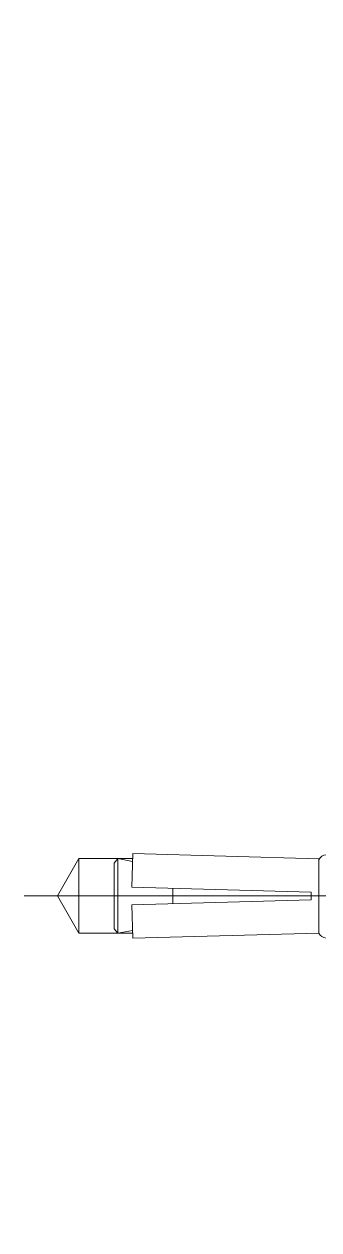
# Model space of a CAD drawing. Header units: millimetres. Extents: x 4688743 to 4806056, y -3017657 to -2960297.
# Drawn here: x 4752526.7 to 4752557.7, y -2967817.7 to -2967691.1 of the extents above; entities that cross this region are included whole.
import ezdxf

# ---------------------------------------------------------------- set-up
doc = ezdxf.new("R2010")
doc.units = ezdxf.units.MM
doc.header["$MEASUREMENT"] = 0
doc.linetypes.add('LÍNEAS_OCULTAS2', pattern=[0.1875, 0.125, -0.0625])
for name, color, linetype, lineweight in [('B-SECTIONS$0$_FAVETON-Autotaladrante N12 Filete 5.5 mm', 8, 'Continuous', 5), ('B-SECTIONS$0$_FAVETON-Pieza', 7, 'Continuous', 5), ('CLAYTONE-Pieza', 7, 'Continuous', 9), ('NEI-G-BRACKET-IN PLAN', 115, 'Continuous', 5), ('NEI-G-RCC FASTENER', 253, 'Continuous', 5), ('TAPPING SCREW', 251, 'Continuous', 5)]:
    doc.layers.add(name, color=color, linetype=linetype, lineweight=lineweight)

# ---------------------------------------------------------------- blocks, each defined once
blk = doc.blocks.new('Autotaladrante N12 Filete 5.5 mm')
at = {"color": 250}
blk.add_lwpolyline([(0.4, -6), (0.1, -6, -0.4142135623730951), (0, -5.9), (0, 5.9, -0.4142135623730951), (0.1, 6), (0.4, 6, -0.4142135623730951), (0.5, 5.9), (0.5, -5.9, -0.4142135623730951)], format="xyb", close=True, dxfattribs=at)
at = {"layer": 'TAPPING SCREW'}
for p, q in [((1.619689673185348, -6.80153607391e-05), (2.078185673337428, 2.692314984626134)), ((11.24567067297175, 2.692314984626134), (11.47711567301303, 2.291923984652384)), ((14.91217367304489, 2.692314984626134), (15.14361967286095, 2.291923984652384)), ((17.66217367304489, -2.692451015347614), (18.5789216728881, 2.692314984626134)), ((0, 2.291923984535969), (1.846740673296151, 2.291923984652384)), ((2.309875673148779, 2.291923984652384), (3.67999267298728, 2.291923984652384)), ((4.143372673075647, 2.291923984652384), (5.513489672914146, 2.291923984652384)), ((5.976869673002511, 2.291923984652384), (7.346986672841012, 2.291923984652384)), ((7.810366672929376, 2.291923984652384), (9.180483672767876, 2.291923984652384)), ((9.64386367285624, 2.291923984652384), (11.01398067269474, 2.291923984652384)), ((10.56036767270416, -2.292060015373863), (11.47711567301303, 2.291923984652384)), ((11.47711567301303, 2.291923984652384), (12.84747667284682, 2.291923984652384)), ((13.31036767270416, 2.291923984652384), (14.68072867300361, 2.291923984652384)), ((14.22711567301303, -2.292060015373863), (15.14361967286095, 2.291923984652384)), ((14.55444400012493, 2.291923984535969), (20.70214900001884, 2.291923984535969)), ((15.14361967286095, 2.291923984652384), (16.51398067269474, 2.291923984652384)), ((16.97711567301302, 2.291923984652384), (18.34723267285153, 2.291923984652384)), ((20.70214900001884, 2.291923984535969), (22.80200200015679, -6.80154771544e-05)), ((-3.936293014617362, 1.252029540308284), (-2.746724937403298, 0.2499999999417923)), ((-2.746724937403298, 0.2499999999417923), (-2.746724937403298, -0.2500000000582077)), ((-3.936293014617362, -1.252029540424699), (-2.746724937403298, -0.2500000000582077)), ((19.9539216728881, -6.80153607391e-05), (22.80200200015679, -6.80154771544e-05)), ((20.70214900001884, -2.292060015490278), (22.80200200015679, -6.80154771544e-05)), ((0, -2.292060015490278), (2.763489672914146, -2.292060015490278)), ((2.995179673191158, -2.692451015347614), (3.226624673232436, -2.292060015373863)), ((4.828676673118026, -2.692451015347614), (5.0601216731593, -2.292060015373863)), ((6.66217367304489, -2.692451015347614), (6.893618673086166, -2.292060015373863)), ((8.495670672971755, -2.692451015347614), (8.727115673013031, -2.292060015373863)), ((10.3289216728881, -2.692451015347614), (10.56036767270416, -2.292060015373863)), ((10.56036767270416, -2.292060015373863), (11.93072867300361, -2.292060015373863)), ((12.39386367285624, -2.292060015373863), (13.76398067269474, -2.292060015373863)), ((13.63769599981606, -2.292060015490278), (20.70214900001884, -2.292060015490278)), ((13.99542567273602, -2.692451015347614), (14.22711567301303, -2.292060015373863)), ((14.22711567301303, -2.292060015373863), (15.59723267285153, -2.292060015373863)), ((16.06036767270416, -2.292060015373863), (17.43072867300361, -2.292060015373863)), ((17.89386367285624, -2.292060015373863), (19.26398067269474, -2.292060015373863))]:
    blk.add_line(p, q, dxfattribs=at)
for points in [[(-0.75, 5.000000000058205), (-2.468786036887863, 5.000000000058205)], [(0, 4.250000155007002), (0, -4.250000155007002)], [(4.596986672841012, -2.292060015373863), (3.226624673232436, -2.292060015373863), (4.143372673075647, 2.291923984652384), (3.911682673264293, 2.692314984626134), (2.995179673191158, -2.692451015347614), (2.763489672914146, -2.292060015373863), (3.680237673223018, 2.291923984652384), (3.911682673264293, 2.692314984626134)], [(6.430482672993093, -2.292060015373863), (5.0601216731593, -2.292060015373863), (5.976869673002511, 2.291923984652384), (5.745179673191159, 2.692314984626134), (4.828676673118026, -2.692451015347614), (4.596986672841012, -2.292060015373863), (5.513734673149881, 2.291923984652384), (5.745179673191159, 2.692314984626134)], [(8.263979672919957, -2.292060015373863), (6.893618673086166, -2.292060015373863), (7.810366672929376, 2.291923984652384), (7.578676673118025, 2.692314984626134), (6.66217367304489, -2.692451015347614), (6.430483672767878, -2.292060015373863), (7.347231673076748, 2.291923984652384), (7.578676673118025, 2.692314984626134)], [(10.09747667284682, -2.292060015373863), (8.727115673013031, -2.292060015373863), (9.64386367285624, 2.291923984652384), (9.41217367304489, 2.692314984626134), (8.495670672971755, -2.692451015347614), (8.263980672694743, -2.292060015373863), (9.180728673003612, 2.291923984652384), (9.41217367304489, 2.692314984626134)], [(13.0789216728881, 2.692314984626134), (13.31036767270416, 2.291923984652384), (12.39386367285624, -2.292060015373863), (12.16217367304489, -2.692451015347614), (11.93072867300361, -2.292060015373863), (12.84747667284682, 2.291923984652384), (13.0789216728881, 2.692314984626134), (12.16217367304489, -2.692451015347614)], [(15.8289216728881, -2.692451015347614), (16.06036767270416, -2.292060015373863), (16.97711567301302, 2.291923984652384), (16.74542567273602, 2.692314984626134), (15.8289216728881, -2.692451015347614), (15.59723267285153, -2.292060015373863), (16.51398067269474, 2.291923984652384), (16.74542567273602, 2.692314984626134)], [(19.9539216728881, -6.80153607391e-05), (19.72247667284682, -0.4014350153738633), (19.26398067269474, -2.292060015373863), (19.49567067297175, -2.692451015347614), (19.9539216728881, -6.80153607391e-05), (20.18536767270416, -0.4014350153738633), (19.72711567301303, -2.292060015373863), (19.49567067297175, -2.692451015347614)], [(-0.75, -5.000000000058205), (-2.468786036887863, -5.000000000058205)]]:
    blk.add_lwpolyline(points, dxfattribs=at)
for points in [[(2.309875673148779, 2.291923984652384), (1.85137967346236, 0.4012989846523852), (1.619689673185348, -6.80153607391e-05), (1.388244673144072, 0.4012989846523852), (1.846740673296151, 2.291923984652384), (2.078185673337428, 2.692314984626134)], [(10.3289216728881, -2.692451015347614), (10.09747667284682, -2.292060015373863), (11.01398067269474, 2.291923984652384), (11.24567067297175, 2.692314984626134)], [(13.76398067269474, -2.292060015373863), (14.68072867300361, 2.291923984652384), (14.91217367304489, 2.692314984626134), (13.99542567273602, -2.692451015347614)], [(17.89386367285624, -2.292060015373863), (17.66217367304489, -2.692451015347614), (17.43072867300361, -2.292060015373863), (18.34723267285153, 2.291923984652384), (18.5789216728881, 2.692314984626134), (18.81036767270416, 2.291923984652384)]]:
    blk.add_lwpolyline(points, close=True, dxfattribs=at)
for centre, radius, start, end in [((9.023636459546438, 1.74623e-10), 12.99999999997761, 159.516938112828, 174.5435306629525), ((-2.46258787001828, 4.243801831908056), 0.756223569314118, 90.469613473679, 163.2548443297467), ((-0.7561981668695807, 4.243801831908056), 0.756223569314118, 0.4696135470522529, 89.53038652632057), ((22.74389699986205, 2.054619984526651), 2.055444, 173.3775490016879, 271.6224339928452), ((9.023636459546438, 1.74623e-10), 12.99999999997761, 185.4564693403973, 200.4830618965218), ((-2.46258787001828, -4.243801831908056), 0.756223569314118, 196.7451556702532, 269.5303865263205), ((-0.7561981668695807, -4.243801831908056), 0.756223569314118, 270.469613473679, 359.5303864529478)]:
    blk.add_arc(centre, radius, start, end, dxfattribs=at)
blk = doc.blocks.new('Fischer')
at = {"layer": 'NEI-G-RCC FASTENER', "linetype": 'Continuous'}
for p, q in [((-7.999999999941792, 6.799999999959255), (-7.391472625691677, 7.854000091509078)), ((-2.208527183509431, 7.854000091509078), (-7.391472625691677, 7.854000091509078)), ((-1.599999999976715, 6.799999999959255), (-2.208527183509431, 7.854000091509078)), ((-1.599999999976715, 8.399999999950522), (-1.599999999976715, 0)), ((-1.599999999976715, 8.399999999950522), (0, 8.399999999950522)), ((0, 8.399999999950522), (0, -8.399999999950522)), ((-7.999999999941792, 6.799999999959255), (-7.999999999941792, 0)), ((-9.599999999947613, 3.1000001525681), (-8.819999694766011, 3.940000152564607)), ((-8.819999694766011, 3.940000152564607), (-7.999999999941792, 3.940000152564607)), ((-8.819999694766011, -4.059999847391737), (-8.819999694766011, 3.940000152564607)), ((-2.208527183509431, 3.927000045761813), (-7.391472625691677, 3.927000045761813)), ((91.52437581052072, 3.940000152564607), (0, 3.940000152564607)), ((9.599999999947613, 3.940000152564607), (9.599999999947613, -4.059999847391737)), ((77.52437581057893, -4.059999847391737), (77.52437581057893, 3.940000152564607)), ((78.72437581059056, -4.059999847391737), (78.72437581059056, 3.940000152564607)), ((91.52437581052072, 3.940000152564607), (91.52437581052072, -4.059999847391737)), ((112.6704645102727, 4.44832801815937), (93.12437581049744, 3.894208908066502)), ((93.12437581049744, 3.920000076279393), (93.12437581049744, 3.462611770606598)), ((112.6704645102727, 4.44832801815937), (112.7933099692745, 0.9304723739624025)), ((112.6889154380187, 3.920000076279393), (118.3393548910971, 3.920000076279393)), ((114.2513299887941, 3.920000076279393), (112.6994440024718, 3.618344116184743)), ((114.2513299887941, -3.920000076279393), (114.2513299887941, 3.920000076279393)), ((114.6513299887883, 3.440000152564607), (114.2513299887941, 3.920000076279393)), ((118.3393548910971, -3.920000076279393), (118.3393548910971, 3.920000076279393)), ((118.3393548910971, 3.920000076279393), (120.6025690024253, 0)), ((-11.99999999994179, 3.1000001525681), (-12.39999999993597, 2.700000152573918)), ((-12.39999999993597, 2.700000152573918), (-12.39999999993597, -2.819999847415599)), ((-11.99999999994179, 3.1000001525681), (-9.599999999947613, 3.1000001525681)), ((-11.99999999994179, -3.219999847409781), (-11.99999999994179, 3.1000001525681)), ((-9.599999999947613, 3.1000001525681), (-9.599999999947613, -3.219999847409781)), ((93.12437581049744, -3.462611770606598), (93.12437581049744, 3.462611770606598)), ((114.6513299887883, -3.440000152564607), (114.6513299887883, 3.440000152564607)), ((-7.999999999970896, -6.799999999959255), (-7.999999999941792, 0)), ((-1.60000000000582, -8.399999999950522), (-1.599999999976715, 0)), ((112.7933099692745, 0.9304723739624025), (93.9243758104858, 0.3999999999941792)), ((93.9243758104858, 0.3999999999941792), (93.9243758104858, -0.3999999999941792)), ((108.4894342368643, 0.7801776409178274), (108.4894342368643, -0.7801776409178274)), ((120.6025690024253, 0), (118.3393548910971, -3.920000076279393)), ((112.7933099692745, -0.9304723739624025), (93.9243758104858, -0.3999999999941792)), ((112.6704645102727, -4.44832801815937), (112.7933099692745, -0.9304723739624025)), ((-11.99999999994179, -3.219999847409781), (-12.39999999993597, -2.819999847415599)), ((-9.599999999947613, -3.219999847409781), (-11.99999999994179, -3.219999847409781)), ((-9.599999999947613, -3.219999847409781), (-8.819999694766011, -4.059999847391737)), ((93.12437581049744, -3.920000076279393), (93.12437581049744, -3.462611770606598)), ((112.6994440024718, -3.618344116184743), (114.2513299887941, -3.920000076279393)), ((114.6513299887883, -3.440000152564607), (114.2513299887941, -3.920000076279393)), ((-8.819999694766011, -4.059999847391737), (-7.999999999970896, -4.059999847391737)), ((-2.208527183509431, -3.927000045761813), (-7.391472625691677, -3.927000045761813)), ((91.52437581052072, -4.059999847391737), (0, -4.059999847391737)), ((112.6704645102727, -4.44832801815937), (93.12437581049744, -3.894208908066502)), ((112.6889154380187, -3.920000076279393), (118.3393548910971, -3.920000076279393)), ((-7.999999999970896, -6.799999999959255), (-7.391472625691677, -7.854000091509078)), ((-1.60000000000582, -6.799999999959255), (-2.208527183509431, -7.854000091509078)), ((-2.208527183509431, -7.854000091509078), (-7.391472625691677, -7.854000091509078)), ((-1.60000000000582, -8.399999999950522), (0, -8.399999999950522))]:
    blk.add_line(p, q, dxfattribs=at)
at = {"layer": 'NEI-G-RCC FASTENER'}
for p, q in [((9.599999999947613, 3.290800094589938), (0, 3.290800094589938)), ((-13.33468846569303, -0.0044496406408143), (124.1009357786097, -0.0044496406408143)), ((9.599999999947613, -3.410800170880975), (0, -3.410800170880975))]:
    blk.add_line(p, q, dxfattribs=at)
at = {"layer": 'NEI-G-RCC FASTENER', "linetype": 'Continuous'}
for centre, radius, start, end in [((-4.527979660022538, 5.890499877903494), 3.472020339946872, 145.5615405233899, 214.4384694938077), ((-5.072020339925074, 5.890499877903494), 3.472020339946872, 325.5615355159505, 34.43847450287798), ((4.975290679896716, 0), 12.97529144280028, 162.383039695769, 197.6169686149635), ((-14.57529144280124, 0), 12.97529144280028, 342.383034686787, 17.61697533117684), ((92.28053425776308, 3.368965911853591), 0.9475532531686572, 27.05796333044933, 142.9407422977843), ((-4.527979660022538, -5.890499877903494), 3.472020339946872, 145.5615405233899, 214.4384694938077), ((-5.072020339925074, -5.890499877903494), 3.472020339946872, 325.5615355159505, 34.43847450287798), ((92.28053425776308, -3.488965988144627), 0.9475532531686572, 217.0592506435368, 332.9420330272125)]:
    blk.add_arc(centre, radius, start, end, dxfattribs=at)
blk = doc.blocks.new('bracket@ rcc')
h = blk.add_hatch()
h.set_pattern_fill('ANSI31', color=8, scale=0.75, style=0)
h.set_pattern_definition([(45, (22.2538147293526, 3.634956287220134), (-1.683798022700464, 1.683798022700464), [])])
h.paths.add_polyline_path([(-14.77744539687409, -6.365043712779865), (-24.77744539687411, -6.365043712779865), (-24.77744539687411, -10.36504371277986), (-14.77744539687409, -10.36504371277986)])
h = blk.add_hatch()
h.set_pattern_fill('ANSI31', color=8, scale=0.75, style=0)
h.set_pattern_definition([(45, (230.708298155645, -31.36504371277986), (-1.683798022700464, 1.683798022700464), [])])
h.paths.add_polyline_path([(50.22255460312589, -6.365043712779865), (35.22255460312589, -6.365043712779865), (35.22255460312589, -10.36504371277986), (46.22255460312589, -10.36504371277986), (46.22255460312589, -40.86541946672421), (46.22464467902449, -40.86542034040774), (46.22380880602834, -42.86504371277986), (50.22255460312589, -42.86504371277986)])
h = blk.add_hatch()
h.set_pattern_fill('ANSI31', color=8, scale=0.75, style=0)
h.set_pattern_definition([(45, (22.2538147293526, 1.134956287220133), (-1.683798022700464, 1.683798022700464), [])])
h.paths.add_polyline_path([(46.22255460312589, -56.36504371277986), (50.22255460312589, -56.36504371277986), (50.22255460312589, -48.86504371277986), (46.22255460312589, -48.86504371277986)])
for p, q in [((-14.77744539687409, -6.365043712779865), (-14.77744539687409, -10.36504371277986)), ((35.22255460312589, -6.365043712779865), (35.22255460312589, -10.36504371277986)), ((46.22255460312589, -42.86504371277986), (50.22255460312589, -42.86504371277986)), ((46.22255460312589, -48.86504371277986), (50.22255460312589, -48.86504371277986))]:
    blk.add_line(p, q)
blk.add_lwpolyline([(-24.77744539687411, -6.365043712779865), (50.22255460312589, -6.365043712779865), (50.22255460312589, -56.36504371277986), (46.22255460312589, -56.36504371277986), (46.22255460312589, -10.36504371277986), (-24.77744539687411, -10.36504371277986), (-24.77744539687411, -6.365043712779865)])
at = {"layer": 'CLAYTONE-Pieza'}
blk.add_blockref('Autotaladrante N12 Filete 5.5 mm', (45.72255460312589, -45.86504371277986), dxfattribs=at)
at = {"layer": 'NEI-G-RCC FASTENER', "extrusion": (0, 0, -1), "zscale": -1, "rotation": 90}
blk.add_blockref('Fischer', (-10.28255445054674, -10.36504371277986), dxfattribs=at)
blk = doc.blocks.new('B-SECTIONS$0$Autotaladrante N12 Filete 5.5 mm')
at = {"layer": 'B-SECTIONS$0$_FAVETON-Autotaladrante N12 Filete 5.5 mm'}
for p, q in [((-4.984374999999086, -3.870116999999027), (-4.984374999999086, 3.870117000000846)), ((-4.411376000000018, 2.580078000000411), (-1.031249999997271, 2.580078000000411)), ((0, 2.291992000000845), (1.143554999998741, 2.291992000000845)), ((0.9165040000025328, 9.095e-13), (1.375000000002728, 2.692383000000517)), ((1.606690000002341, 2.291992000000845), (2.976807000002736, 2.291992000000845)), ((3.439941999999973, 2.291992000000845), (4.810059000000363, 2.291992000000845)), ((4.356446000002506, -2.291991999999027), (5.273193999997601, 2.291992000000845)), ((5.041748999999982, 2.692383000000517), (5.273193999997601, 2.291992000000845)), ((5.273193999997601, 2.291992000000845), (6.643555000003289, 2.291992000000845)), ((7.106446000001596, 2.291992000000845), (8.476807000000917, 2.291992000000845)), ((8.023194000003059, -2.291991999999027), (8.939697999999225, 2.291992000000845)), ((8.708251999998538, 2.692383000000517), (8.939697999999225, 2.291992000000845)), ((8.939697999999225, 2.291992000000845), (10.31005899999854, 2.291992000000845)), ((10.77319400000215, 2.291992000000845), (12.14331100000254, 2.291992000000845)), ((11.45825199999672, -2.692383000000517), (12.37499999999909, 2.692383000000517)), ((12.60644599999978, 2.291992000000845), (19.67089899999791, 2.291992000000845)), ((19.67089899999791, 2.291992000000845), (21.77075200000218, 9.095e-13)), ((13.9814460000025, -0.4013669999994818), (21.77075200000218, 9.095e-13)), ((19.67089899999791, -2.291991999999027), (21.77075200000218, 9.095e-13)), ((-4.411376000000018, -2.580078000000411), (-1.031249999997271, -2.580078000000411)), ((0, -2.291991999999027), (2.060059000001273, -2.291991999999027)), ((2.291749000000891, -2.692383000000517), (2.523193999998509, -2.291991999999027)), ((4.125000000001818, -2.692383000000517), (4.356446000002506, -2.291991999999027)), ((4.356446000002506, -2.291991999999027), (5.726807000001826, -2.291991999999027)), ((6.189941999999063, -2.291991999999027), (7.560058999999455, -2.291991999999027)), ((7.791504000003442, -2.692383000000517), (8.023194000003059, -2.291991999999027)), ((8.023194000003059, -2.291991999999027), (9.393311000003443, -2.291991999999027)), ((9.856446000000687, -2.291991999999027), (11.226807, -2.291991999999027)), ((11.68994199999633, -2.291991999999027), (13.06005899999673, -2.291991999999027)), ((13.52319400000124, -2.291991999999027), (19.67089899999791, -2.291991999999027)), ((-1.031249999997271, -5.160155999999457), (-4.411376000000018, -5.160155999999457))]:
    blk.add_line(p, q, dxfattribs=at)
for points in [[(-1.031249999997271, 5.160155999999457), (-4.411376000000018, 5.160155999999457)], [(3.893554999997832, -2.291991999999027), (2.523193999998509, -2.291991999999027), (3.439941999999973, 2.291992000000845), (3.208252000000356, 2.692383000000517), (2.291749000000891, -2.692383000000517), (2.060059000001273, -2.291991999999027), (2.976807000002736, 2.291992000000845), (3.208252000000356, 2.692383000000517)], [(6.875000000000909, 2.692383000000517), (7.106446000001596, 2.291992000000845), (6.189941999999063, -2.291991999999027), (5.958251999999447, -2.692383000000517), (5.726807000001826, -2.291991999999027), (6.643555000003289, 2.291992000000845), (6.875000000000909, 2.692383000000517), (5.958251999999447, -2.692383000000517)], [(9.625, -2.692383000000517), (9.856446000000687, -2.291991999999027), (10.77319400000215, 2.291992000000845), (10.54150400000253, 2.692383000000517), (9.625, -2.692383000000517), (9.393311000003443, -2.291991999999027), (10.31005899999854, 2.291992000000845), (10.54150400000253, 2.692383000000517)], [(13.75000000000182, 9.095e-13), (13.51855499999783, -0.4013669999994818), (13.06005899999673, -2.291991999999027), (13.29174899999725, -2.692383000000517), (13.75000000000182, 9.095e-13), (13.9814460000025, -0.4013669999994818), (13.52319400000124, -2.291991999999027), (13.29174899999725, -2.692383000000517)]]:
    blk.add_lwpolyline(points, dxfattribs=at)
for points in [[(0, -5.729491999999482), (0, 5.729491999999482), (-1.031249999997271, 5.729491999999482), (-1.031249999997271, -5.729491999999482)], [(1.606690000002341, 2.291992000000845), (1.148194000002149, 0.4013669999994818), (0.9165040000025328, 9.095e-13), (0.6850589999985461, 0.4013669999994818), (1.143554999998741, 2.291992000000845), (1.375000000002728, 2.692383000000517)], [(4.125000000001818, -2.692383000000517), (3.893554999997832, -2.291991999999027), (4.810059000000363, 2.291992000000845), (5.041748999999982, 2.692383000000517)], [(7.560058999999455, -2.291991999999027), (8.476807000000917, 2.291992000000845), (8.708251999998538, 2.692383000000517), (7.791504000003442, -2.692383000000517)], [(11.68994199999633, -2.291991999999027), (11.45825199999672, -2.692383000000517), (11.226807, -2.291991999999027), (12.14331100000254, 2.291992000000845), (12.37499999999909, 2.692383000000517), (12.60644599999978, 2.291992000000845)]]:
    blk.add_lwpolyline(points, close=True, dxfattribs=at)
for centre, radius, start, end in [((-3.24560499999643, 3.870117000000846), 1.738801999999999, 132.1065000000292, 227.8934999999707), ((1.111328999996658, 9.095e-13), 6.095832999999998, 154.9603400000064, 205.0396599999936), ((21.7126470000012, -2.054688000000167), 2.055444, 88.37756600001387, 186.6224509999925), ((-3.24560499999643, -3.870116999999027), 1.738801999999999, 132.1065000000292, 227.8934999999707)]:
    blk.add_arc(centre, radius, start, end, dxfattribs=at)
blk = doc.blocks.new('rcc diff lvl')
at = {"linetype": 'LÍNEAS_OCULTAS2', "ltscale": 10}
for p, q in [((15.55536067299545, 39.50006801536074), (15.55536067299545, 35.50006801536074)), ((65.55536067299545, 39.50006801536074), (65.55536067299545, 35.50006801536074)), ((4.555360672995448, 3.000068015360735), (0.5553606729954482, 3.000068015360735)), ((4.555360672995448, -2.999931984639263), (0.5553606729954482, -2.999931984639263))]:
    blk.add_line(p, q, dxfattribs=at)
blk.add_lwpolyline([(75.55536067299545, 39.50006801536074), (0.5553606729954482, 39.50006801536074), (0.5553606729954482, -10.49993198463926), (4.555360672995448, -10.49993198463926), (4.555360672995448, 35.50006801536074), (75.55536067299545, 35.50006801536074), (75.55536067299545, 39.50006801536074)], dxfattribs=at)
at = {"layer": 'B-SECTIONS$0$_FAVETON-Pieza', "extrusion": (0, 0, -1), "xscale": 0.8726777181651566, "yscale": 0.8726777181651566, "zscale": -0.8726777173244235, "rotation": 0.0239505062693356}
blk.add_blockref('B-SECTIONS$0$Autotaladrante N12 Filete 5.5 mm', (-4.555360672995448, 6.80153607355e-05), dxfattribs=at)
at = {"layer": 'NEI-G-RCC FASTENER', "extrusion": (0, 0, -1), "zscale": -1, "rotation": 90}
blk.add_blockref('Fischer', (-40.61536052040904, 35.50006801536072), dxfattribs=at)

msp = doc.modelspace()

# ---------------------------------------------------------------- linework, layer by layer
at = {"layer": 'NEI-G-RCC FASTENER', "linetype": 'Continuous'}
for p, q in [((4752538.16266345, -2967778.188918028, 303.0646663715314), (4752538.039817992, -2967781.706773672, 303.0646663715314)), ((4752538.16266345, -2967778.188918028, 303.0646663715314), (4752557.70875215, -2967778.743037137, 303.0646663715314)), ((4752532.493773067, -2967778.717245969, 303.0646663715314), (4752530.230558957, -2967782.637246046, 303.0646663715314)), ((4752538.144212523, -2967778.717245969, 303.0646663715314), (4752532.493773067, -2967778.717245969, 303.0646663715314)), ((4752532.493773067, -2967786.557246122, 303.0646663715314), (4752532.493773067, -2967778.717245969, 303.0646663715314)), ((4752536.181797972, -2967779.197245892, 303.0646663715314), (4752536.581797971, -2967778.717245969, 303.0646663715314)), ((4752536.181797972, -2967786.077246197, 303.0646663715314), (4752536.181797972, -2967779.197245892, 303.0646663715314)), ((4752536.581797971, -2967786.557246122, 303.0646663715314), (4752536.581797971, -2967778.717245969, 303.0646663715314)), ((4752536.581797971, -2967778.717245969, 303.0646663715314), (4752538.133683958, -2967779.018901931, 303.0646663715314)), ((4752557.70875215, -2967786.557246122, 303.0646663715314), (4752557.70875215, -2967778.717245969, 303.0646663715314)), ((4752538.039817992, -2967781.706773672, 303.0646663715314), (4752556.90875215, -2967782.237246046, 303.0646663715314)), ((4752542.343693724, -2967781.857068405, 303.0646663715314), (4752542.343693724, -2967783.417423686, 303.0646663715314)), ((4752556.90875215, -2967782.237246046, 303.0646663715314), (4752556.90875215, -2967783.037246045, 303.0646663715314)), ((4752530.230558957, -2967782.637246046, 303.0646663715314), (4752532.493773067, -2967786.557246122, 303.0646663715314)), ((4752538.039817992, -2967783.56771842, 303.0646663715314), (4752556.90875215, -2967783.037246045, 303.0646663715314)), ((4752538.16266345, -2967787.085574064, 303.0646663715314), (4752538.039817992, -2967783.56771842, 303.0646663715314)), ((4752536.181797972, -2967786.077246197, 303.0646663715314), (4752536.581797971, -2967786.557246122, 303.0646663715314)), ((4752538.133683958, -2967786.255590161, 303.0646663715314), (4752536.581797971, -2967786.557246122, 303.0646663715314)), ((4752538.144212523, -2967786.557246122, 303.0646663715314), (4752532.493773067, -2967786.557246122, 303.0646663715314)), ((4752538.16266345, -2967787.085574064, 303.0646663715314), (4752557.70875215, -2967786.531454954, 303.0646663715314))]:
    msp.add_line(p, q, dxfattribs=at)
at = {"layer": 'NEI-G-RCC FASTENER'}
msp.add_line((4752664.167816427, -2967782.641695685, 303.0646663715314), (4752526.732192182, -2967782.641695685, 303.0646663715314), dxfattribs=at)

# ---------------------------------------------------------------- block references
at = {"layer": 'NEI-G-BRACKET-IN PLAN', "color": 8, "rotation": 90}
for name, p in [('rcc diff lvl', (4752686.333285397, -2967702.927047425, 303.0646757318835)), ('bracket@ rcc', (4752640.468084249, -2967792.919800495, 303.0646663715314))]:
    msp.add_blockref(name, p, dxfattribs=at)

doc.saveas('drawing.dxf')
